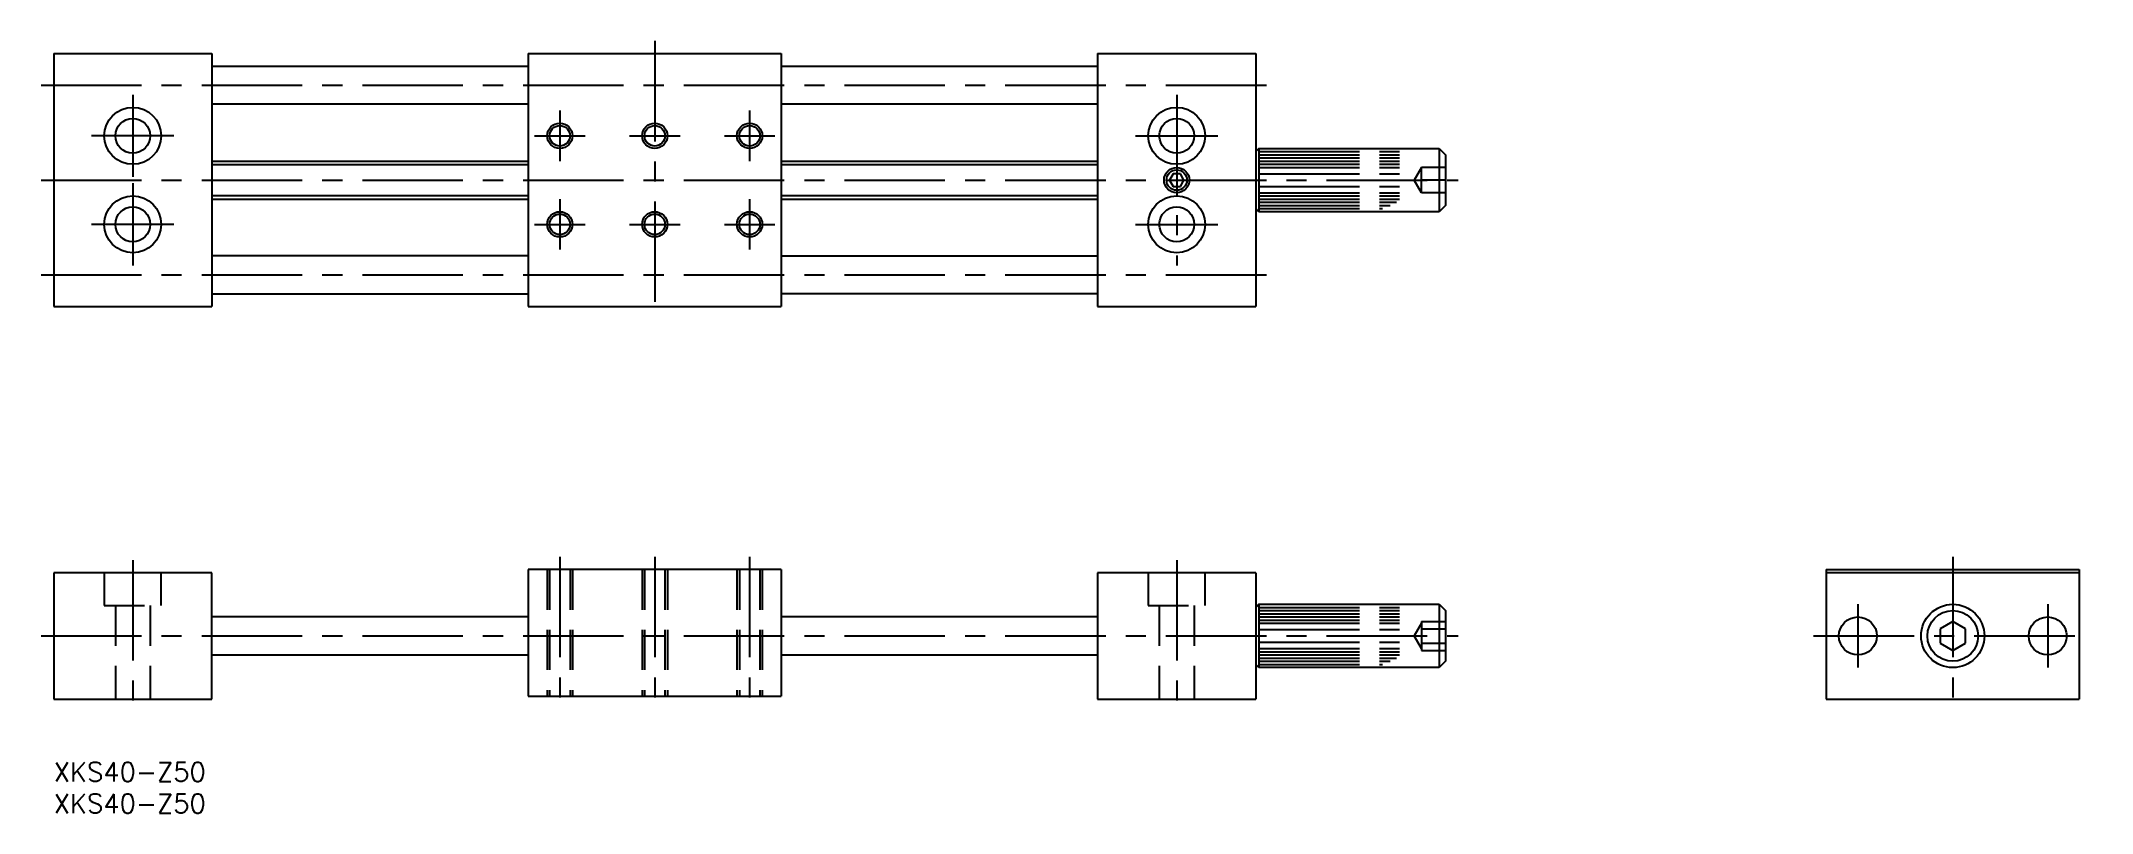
# Model space of a CAD drawing. Extents: x -2 to 322, y -8 to 114.
import ezdxf

# ---------------------------------------------------------------- set-up
doc = ezdxf.new("R2010")
doc.units = 0
doc.header["$LTSCALE"] = 0.5
for name, pattern in [('CENTER', [50.8, 31.75, -6.35, 6.35, -6.35]), ('DASHED', [19.05, 12.7, -6.35]), ('PHANTOM', [63.5, 31.75, -6.35, 6.35, -6.35, 6.35, -6.35])]:
    doc.linetypes.add(name, pattern=pattern)
for name, color, linetype in [('MSM_CENTER', 1, 'CENTER'), ('MSM_CONTINUOUS', 7, 'CONTINUOUS'), ('MSM_DASHED', 4, 'DASHED'), ('MSM_IMAGINARY', 6, 'PHANTOM'), ('MSM_NARROW', 5, 'CONTINUOUS'), ('MSM_PART_NUMBER', 7, 'CONTINUOUS')]:
    doc.layers.add(name, color=color, linetype=linetype)
doc.styles.get("Standard").update_dxf_attribs({"font": 'txt.shx', "height": 3, "bigfont": 'bigfont.shx'})

# ---------------------------------------------------------------- blocks, each defined once
blk = doc.blocks.new('*U3')
at = {"layer": 'MSM_PART_NUMBER'}
blk.add_text('XKS40-Z50', height=3, dxfattribs=at).set_placement((0, -3))
blk = doc.blocks.new('*U4')
at = {"layer": 'MSM_PART_NUMBER'}
blk.add_text('XKS40-Z50', height=3, dxfattribs=at).set_placement((0, -8))

msp = doc.modelspace()

# ---------------------------------------------------------------- linework, layer by layer
at = {"layer": 'MSM_CENTER'}
for p, q in [((95, 114.09), (95, 70.09)), ((-2, 107.09), (192, 107.09)), ((12.5, 105.59), (12.5, 92.59)), ((177.5, 105.59), (177.5, 78.59)), ((80, 103.09), (80, 95.09)), ((110, 103.09), (110, 95.09)), ((19, 99.09), (6, 99.09)), ((76, 99.09), (84, 99.09)), ((91, 99.09), (99, 99.09)), ((106, 99.09), (114, 99.09)), ((171, 99.09), (184, 99.09)), ((-2, 92.09), (222, 92.09)), ((12.5, 91.59), (12.5, 78.59)), ((80, 89.09), (80, 81.09)), ((110, 89.09), (110, 81.09)), ((19, 85.09), (6, 85.09)), ((76, 85.09), (84, 85.09)), ((91, 85.09), (99, 85.09)), ((106, 85.09), (114, 85.09)), ((171, 85.09), (184, 85.09)), ((-2, 77.09), (192, 77.09)), ((80, 32.5), (80, 8.5)), ((95, 32.5), (95, 8.5)), ((110, 32.5), (110, 8.5)), ((300.16, 32.5), (300.16, 8)), ((12.5, 32), (12.5, 8)), ((177.5, 32), (177.5, 8)), ((285.16, 25), (285.16, 15)), ((315.16, 25), (315.16, 15)), ((-2, 20), (222, 20)), ((278.16, 20), (322.16, 20))]:
    msp.add_line(p, q, dxfattribs=at)
at = {"layer": 'MSM_CONTINUOUS'}
for p, q in [((0, 112.09), (0, 72.09)), ((0, 112.09), (25, 112.09)), ((25, 112.09), (25, 72.09)), ((75, 112.09), (75, 72.09)), ((75, 112.09), (115, 112.09)), ((115, 112.09), (115, 72.09)), ((165, 112.09), (165, 72.09)), ((165, 112.09), (190, 112.09)), ((190, 112.09), (190, 72.09)), ((25, 110.09), (75, 110.09)), ((115, 110.09), (165, 110.09)), ((75, 104.09), (25, 104.09)), ((165, 104.09), (115, 104.09)), ((25, 95.09), (75, 95.09)), ((115, 95.09), (165, 95.09)), ((190.5, 97.09), (190, 96.59)), ((190.5, 97.09), (219, 97.09)), ((190.5, 97.09), (190.5, 87.09)), ((219, 97.09), (219, 87.09)), ((219, 97.09), (220, 96.09)), ((220, 96.09), (220, 88.09)), ((176.92, 93.09), (176.35, 92.09)), ((176.35, 92.09), (176.92, 91.09)), ((178.08, 93.09), (176.92, 93.09)), ((176.92, 91.09), (178.08, 91.09)), ((178.65, 92.09), (178.08, 93.09)), ((178.08, 91.09), (178.65, 92.09)), ((25, 89.09), (75, 89.09)), ((115, 89.09), (165, 89.09)), ((190.5, 87.09), (190, 87.59)), ((220, 88.09), (219, 87.09)), ((219, 87.09), (190.5, 87.09)), ((75, 80.09), (25, 80.09)), ((115, 80.09), (165, 80.09)), ((0, 72.09), (25, 72.09)), ((25, 74.09), (75, 74.09)), ((75, 72.09), (115, 72.09)), ((165, 74.09), (115, 74.09)), ((165, 72.09), (190, 72.09)), ((25, 30), (0, 30)), ((0, 30), (0, 10)), ((25, 10), (25, 30)), ((115, 30.5), (75, 30.5)), ((75, 30.5), (75, 10.5)), ((115, 30.5), (115, 10.5)), ((190, 30), (165, 30)), ((165, 30), (165, 10)), ((190, 30), (190, 10)), ((280.16, 30.5), (280.16, 10)), ((280.16, 30.5), (320.16, 30.5)), ((320.16, 30), (280.16, 30)), ((320.16, 30.5), (320.16, 10)), ((75, 23), (25, 23)), ((165, 23), (115, 23)), ((190.5, 25), (190, 24.5)), ((190.5, 25), (219, 25)), ((190.5, 25), (190.5, 15)), ((219, 25), (219, 15)), ((219, 25), (220, 24)), ((220, 24), (220, 16)), ((300.16, 22.31), (298.16, 21.15)), ((298.16, 21.15), (298.16, 18.85)), ((302.16, 21.15), (300.16, 22.31)), ((302.16, 18.85), (302.16, 21.15)), ((25, 17), (75, 17)), ((115, 17), (165, 17)), ((298.16, 18.85), (300.16, 17.69)), ((300.16, 17.69), (302.16, 18.85)), ((190.5, 15), (190, 15.5)), ((219, 15), (190.5, 15)), ((220, 16), (219, 15)), ((0, 10), (25, 10)), ((75, 10.5), (115, 10.5)), ((165, 10), (190, 10)), ((280.16, 10), (320.16, 10))]:
    msp.add_line(p, q, dxfattribs=at)
for centre, radius in [((12.5, 99.09), 4.5), ((12.5, 99.09), 2.75), ((80, 99.09), 1.62), ((95, 99.09), 1.62), ((110, 99.09), 1.62), ((177.5, 99.09), 4.5), ((177.5, 99.09), 2.75), ((177.5, 92.09), 1.62), ((12.5, 85.09), 4.5), ((12.5, 85.09), 2.75), ((177.5, 85.09), 4.5), ((177.5, 85.09), 2.75), ((80, 85.09), 1.62), ((95, 85.09), 1.62), ((110, 85.09), 1.62), ((285.16, 20), 3), ((300.16, 20), 5), ((300.16, 20), 4), ((315.16, 20), 3)]:
    msp.add_circle(centre, radius, dxfattribs=at)
at = {"layer": 'MSM_DASHED'}
for p, q in [((216.2, 94.09), (215.05, 92.09)), ((220, 94.09), (216.2, 94.09)), ((216.2, 90.09), (216.2, 94.09)), ((216.2, 90.09), (215.05, 92.09)), ((220, 92.09), (216.2, 92.09)), ((220, 90.09), (216.2, 90.09)), ((8, 30), (8, 24.8)), ((17, 24.8), (17, 30)), ((78, 30.5), (78, 10.5)), ((78.38, 30.5), (78.38, 10.5)), ((81.62, 30.5), (81.62, 10.5)), ((82, 30.5), (82, 10.5)), ((93, 30.5), (93, 10.5)), ((93.38, 30.5), (93.38, 10.5)), ((96.62, 30.5), (96.62, 10.5)), ((97, 30.5), (97, 10.5)), ((108, 30.5), (108, 10.5)), ((108.38, 30.5), (108.38, 10.5)), ((111.62, 30.5), (111.62, 10.5)), ((112, 30.5), (112, 10.5)), ((173, 30), (173, 24.8)), ((182, 24.8), (182, 30)), ((8, 24.8), (17, 24.8)), ((9.75, 24.8), (9.75, 10)), ((15.25, 24.8), (15.25, 10)), ((173, 24.8), (182, 24.8)), ((174.75, 24.8), (174.75, 10)), ((180.25, 24.8), (180.25, 10)), ((216.2, 22), (215.05, 20)), ((216.2, 18), (215.05, 20)), ((216.2, 22.31), (220, 22.31)), ((216.2, 22.31), (216.2, 17.69)), ((216.2, 21.15), (220, 21.15)), ((216.2, 18.85), (220, 18.85)), ((216.2, 17.69), (220, 17.69))]:
    msp.add_line(p, q, dxfattribs=at)
at = {"layer": 'MSM_IMAGINARY'}
for p, q in [((190.5, 96.59), (214.67, 96.59)), ((190.5, 96.09), (213.64, 96.09)), ((190.5, 95.59), (213.07, 95.59)), ((190.5, 95.09), (213.01, 95.09)), ((190.5, 94.59), (213.17, 94.59)), ((190.5, 94.09), (213.39, 94.09)), ((190.5, 93.09), (213.65, 93.09)), ((190.5, 91.09), (213.67, 91.09)), ((190.5, 90.09), (213.54, 90.09)), ((190.5, 89.59), (213.37, 89.59)), ((190.5, 89.09), (213.02, 89.09)), ((190.5, 88.59), (212.26, 88.59)), ((190.5, 88.09), (211.26, 88.09)), ((190.5, 87.59), (210.02, 87.59)), ((190.5, 24.5), (214.67, 24.5)), ((190.5, 24), (213.64, 24)), ((190.5, 23.5), (213.07, 23.5)), ((190.5, 23), (213.01, 23)), ((190.5, 22.5), (213.17, 22.5)), ((190.5, 22), (213.39, 22)), ((190.5, 21), (213.65, 21)), ((190.5, 19), (213.67, 19)), ((190.5, 18), (213.54, 18)), ((190.5, 17.5), (213.37, 17.5)), ((190.5, 17), (213.02, 17)), ((190.5, 16.5), (212.26, 16.5)), ((190.5, 16), (211.26, 16)), ((190.5, 15.5), (210.02, 15.5))]:
    msp.add_line(p, q, dxfattribs=at)
at = {"layer": 'MSM_NARROW'}
for p, q in [((25, 94.54), (75, 94.54)), ((115, 94.54), (165, 94.54)), ((25, 89.63), (75, 89.63)), ((115, 89.63), (165, 89.63))]:
    msp.add_line(p, q, dxfattribs=at)
for centre in [(80, 99.09), (95, 99.09), (110, 99.09), (177.5, 92.09), (80, 85.09), (95, 85.09), (110, 85.09)]:
    msp.add_circle(centre, 2, dxfattribs=at)

# ---------------------------------------------------------------- block references
at = {"layer": 'MSM_CONTINUOUS'}
for name in ['*U3', '*U4']:
    msp.add_blockref(name, (0, 0), dxfattribs=at)

doc.saveas('drawing.dxf')
